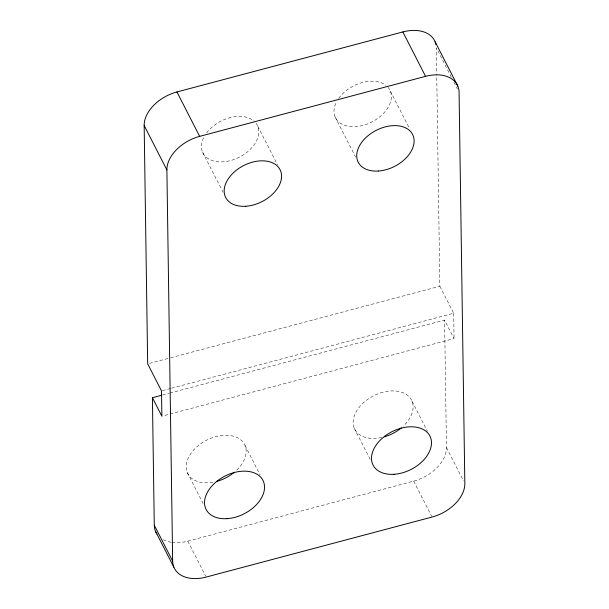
<?xml version="1.0" encoding="UTF-8"?>
<svg xmlns="http://www.w3.org/2000/svg" width="609" height="609" viewBox="0 0 609 609"><rect width="100%" height="100%" fill="white"/><g stroke="black" fill="none" stroke-linecap="round" stroke-linejoin="round"><path stroke-width="0.46" stroke-dasharray="3.04 2.28" d="M149.517 363.383L169.728 358.008M170.649 357.765L439.858 286.238L436.737 74.473M162.42 390.643L170.687 388.443M171.609 388.199L453.682 313.254L439.858 286.238M162.512 395.035L168.944 393.323M169.865 393.079L444.585 320.083L454.055 338.589L162.793 415.977M171.928 542.368A35.246 23.355 -27.1 0 0 187.785 541.165L413.701 481.14A35.246 23.355 -27.1 0 0 446.466 447.585L444.585 320.083M451.353 77.214L436.341 47.883L436.722 73.522M453.926 82.238L457.351 88.944M390.323 91.038L409.621 128.743M335.049 116.859L355.633 157.084M446.466 447.585L463.556 480.981M412.019 401.179L427.396 431.233M257.782 126.253L277.506 164.795M413.701 481.14L431.644 516.204M354.232 428.18L370.896 460.739M202.508 152.075L223.084 192.299M245.062 445.537L260.013 474.761M187.275 472.538L203.079 503.43M187.785 541.165L205.728 576.228M453.682 313.254L454.055 338.589M256.016 123.193A30.526 20.226 -27.1 0 1 229.745 160.784A30.526 20.226 -27.1 0 1 204.624 135.883M206.626 132.876A30.526 20.226 -27.1 0 1 254.181 121.221M387.994 87.285A30.526 20.226 -27.1 0 1 363.451 125.264A30.526 20.226 -27.1 0 1 336.701 101.513M338.65 98.384A30.526 20.226 -27.1 0 1 386.015 85.412M171.167 542.254A35.246 23.355 -27.1 0 1 162.748 539.353M381.721 437.513A31.919 21.148 -27.1 0 1 354.537 415.201A31.919 21.148 -27.1 0 1 399.329 391.572A31.919 21.148 -27.1 0 1 403.325 426.117M213.013 482.229A31.919 21.148 -27.1 0 1 187.96 458.638A31.919 21.148 -27.1 0 1 232.859 436.044A31.919 21.148 -27.1 0 1 236.361 470.475"/><path stroke-width="0.91" d="M161.598 395.279L152.41 397.715L161.88 416.221L161.499 390.887L147.675 363.87L144.166 125.515A35.246 23.355 -27.1 0 1 176.93 91.959L402.846 31.934A35.246 23.355 -27.1 0 1 436.014 44.731M172.659 561.117L166.889 169.926A35.246 23.355 -27.1 0 1 199.661 136.37L425.577 76.346A35.246 23.355 -27.1 0 1 459.072 92.294L464.834 483.485A35.246 23.355 -27.1 0 1 432.07 517.041L206.154 577.066A35.246 23.355 -27.1 0 1 172.659 561.117L154.283 525.217L152.41 397.715M435.123 41.777L457.846 86.189M402.846 31.934L425.577 76.346M176.93 91.959L199.661 136.37M144.166 125.515L166.889 169.926M155.508 531.322L173.877 567.223M156.947 534.017A35.246 23.355 -27.1 0 1 154.283 525.217M401.301 427.899A31.919 21.148 -27.1 0 1 384.317 436.851M234.343 472.257A31.919 21.148 -27.1 0 1 216.499 481.453M245.747 206.261A30.526 20.226 -27.1 0 0 280.505 170.665A30.526 20.226 -27.1 0 0 232.356 173.809A30.526 20.226 -27.1 0 0 245.747 206.261M378.288 171.038A30.526 20.226 -27.1 0 0 413.047 135.449A30.526 20.226 -27.1 0 0 364.898 138.593A30.526 20.226 -27.1 0 0 378.288 171.038M227.088 518.655A31.919 21.148 -27.1 0 0 263.431 481.437A31.919 21.148 -27.1 0 0 213.089 484.726A31.919 21.148 -27.1 0 0 227.088 518.655M394.046 474.289A31.919 21.148 -27.1 0 0 430.388 437.079A31.919 21.148 -27.1 0 0 380.046 440.368A31.919 21.148 -27.1 0 0 394.046 474.289"/></g></svg>
